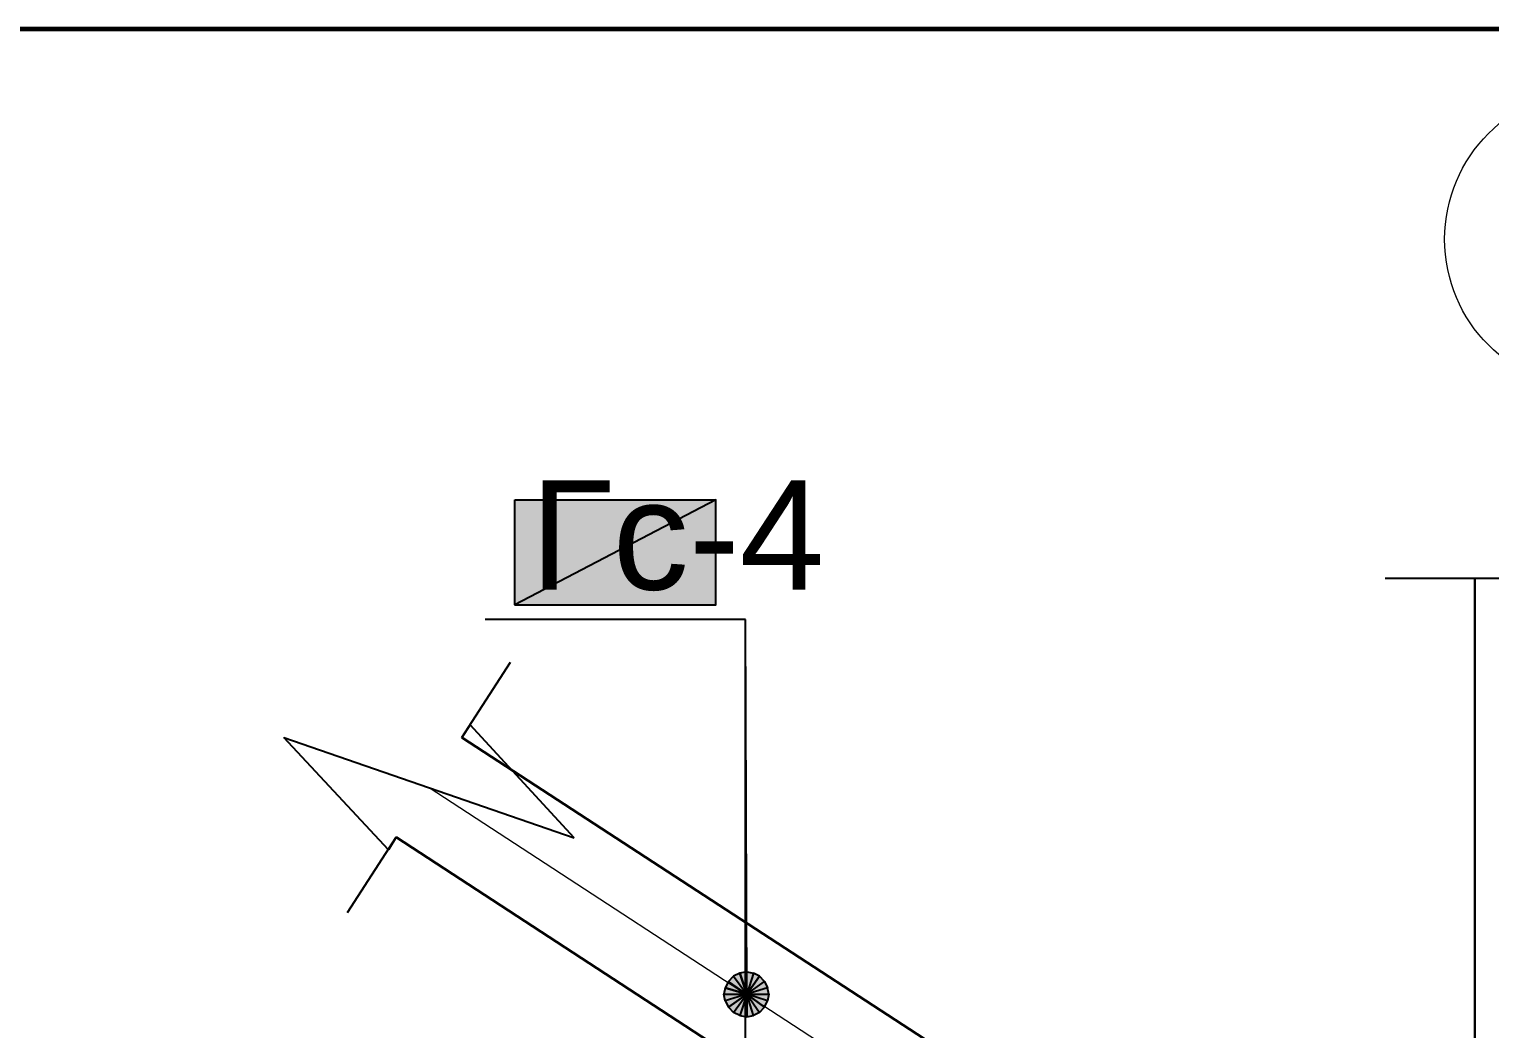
# Model space of a CAD drawing. Extents: x 8 to 21351, y 0 to 420.
# Drawn here: x 17316.9 to 17365.85, y 258.57 to 292.06 of the extents above; entities that cross this region are included whole.
import ezdxf

# ---------------------------------------------------------------- set-up
doc = ezdxf.new("R2010")
doc.units = 0
doc.styles.add('TEYPDFCAD_TEXT', font='arial.ttf')

msp = doc.modelspace()

# ---------------------------------------------------------------- hatches: boundary and pattern name
at = {"true_color": 0xffffff}
h = msp.add_hatch(color=0, dxfattribs=at)
h.paths.add_polyline_path([(17333.177, 276.288), (17339.908, 276.288), (17333.177, 272.775)])
h.paths.add_polyline_path([(17339.908, 276.288), (17333.177, 272.775), (17339.908, 272.775)])
h = msp.add_hatch(color=7)
h.paths.add_polyline_path([(17340.713, 260.435), (17340.501, 260.329), (17340.946, 259.736)])
h.paths.add_polyline_path([(17340.501, 260.329), (17340.946, 259.736), (17340.332, 260.159)])
h.paths.add_polyline_path([(17340.946, 259.736), (17340.332, 260.159), (17340.226, 259.948)])
h = msp.add_hatch(color=7)
h.paths.add_polyline_path([(17341.369, 260.329), (17341.178, 260.435), (17340.946, 259.736)])
h.paths.add_polyline_path([(17341.178, 260.435), (17340.946, 259.736), (17340.946, 260.477)])
h.paths.add_polyline_path([(17340.946, 259.736), (17340.946, 260.477), (17340.713, 260.435)])
h = msp.add_hatch(color=7)
h.paths.add_polyline_path([(17340.226, 259.948), (17340.184, 259.736), (17340.946, 259.736)])
h.paths.add_polyline_path([(17340.184, 259.736), (17340.946, 259.736), (17340.226, 259.503)])
h.paths.add_polyline_path([(17340.946, 259.736), (17340.226, 259.503), (17340.332, 259.292)])
h = msp.add_hatch(color=7)
h.paths.add_polyline_path([(17341.686, 259.736), (17341.644, 259.948), (17340.946, 259.736)])
h.paths.add_polyline_path([(17341.644, 259.948), (17340.946, 259.736), (17341.538, 260.159)])
h.paths.add_polyline_path([(17340.946, 259.736), (17341.538, 260.159), (17341.369, 260.329)])
h = msp.add_hatch(color=7)
h.paths.add_polyline_path([(17340.332, 259.292), (17340.501, 259.122), (17340.946, 259.736)])
h.paths.add_polyline_path([(17340.501, 259.122), (17340.946, 259.736), (17340.713, 259.017)])
h.paths.add_polyline_path([(17340.946, 259.736), (17340.713, 259.017), (17340.946, 258.974)])
h = msp.add_hatch(color=7)
h.paths.add_polyline_path([(17340.946, 258.974), (17341.178, 259.017), (17340.946, 259.736)])
h.paths.add_polyline_path([(17341.178, 259.017), (17340.946, 259.736), (17341.369, 259.122)])
h.paths.add_polyline_path([(17340.946, 259.736), (17341.369, 259.122), (17341.538, 259.292)])
h = msp.add_hatch(color=7)
h.paths.add_polyline_path([(17341.538, 259.292), (17341.644, 259.503), (17340.946, 259.736)])
h.paths.add_polyline_path([(17341.644, 259.503), (17340.946, 259.736), (17341.686, 259.736)])

# ---------------------------------------------------------------- linework, layer by layer
at = {"color": 7, "lineweight": 25}
for p, q in [((17362.345, 273.664), (17365.351, 273.664)), ((17365.351, 273.664), (17366.346, 273.664)), ((17340.903, 272.288), (17332.183, 272.288)), ((17340.903, 223.329), (17340.903, 272.288)), ((17340.946, 259.736), (17340.903, 272.288)), ((17331.399, 268.33), (17333.029, 270.849)), ((17331.675, 268.753), (17331.399, 268.33)), ((17335.167, 264.964), (17331.675, 268.753)), ((17328.944, 264.562), (17325.43, 268.33)), ((17325.43, 268.33), (17335.167, 264.964)), ((17327.568, 262.467), (17329.198, 264.985)), ((17329.198, 264.985), (17328.944, 264.562))]:
    msp.add_line(p, q, dxfattribs=at)
at = {"color": 7, "lineweight": 30}
for p, q in [((17365.351, 209.423), (17365.351, 273.664)), ((17331.399, 268.33), (17356.588, 251.926)), ((17329.198, 264.985), (17354.408, 248.56))]:
    msp.add_line(p, q, dxfattribs=at)
at = {"color": 0, "lineweight": 0, "true_color": 0xffffff}
msp.add_line((17333.177, 272.775), (17339.908, 272.775), dxfattribs=at)
at = {"color": 7, "lineweight": 9}
msp.add_line((17330.299, 266.658), (17368.864, 241.533), dxfattribs=at)
at = {"lineweight": 60}
msp.add_lwpolyline([(17307.185, 5.08), (17702.176, 5.08), (17702.176, 292.058), (17307.185, 292.058)], close=True, dxfattribs=at)
at = {"color": 0, "true_color": 0xffffff}
for points in [[(17333.177, 276.288), (17339.908, 276.288), (17333.177, 272.775)], [(17339.908, 276.288), (17333.177, 272.775), (17339.908, 272.775)]]:
    msp.add_lwpolyline(points, close=True, dxfattribs=at)
at = {"color": 7}
for points in [[(17340.713, 260.435), (17340.501, 260.329), (17340.946, 259.736)], [(17340.946, 259.736), (17340.946, 260.477), (17340.713, 260.435)], [(17341.178, 260.435), (17340.946, 259.736), (17340.946, 260.477)], [(17341.369, 260.329), (17341.178, 260.435), (17340.946, 259.736)], [(17340.226, 259.948), (17340.184, 259.736), (17340.946, 259.736)], [(17340.946, 259.736), (17340.332, 260.159), (17340.226, 259.948)], [(17340.501, 260.329), (17340.946, 259.736), (17340.332, 260.159)], [(17340.946, 259.736), (17341.538, 260.159), (17341.369, 260.329)], [(17341.644, 259.948), (17340.946, 259.736), (17341.538, 260.159)], [(17341.686, 259.736), (17341.644, 259.948), (17340.946, 259.736)], [(17340.184, 259.736), (17340.946, 259.736), (17340.226, 259.503)], [(17340.946, 259.736), (17340.226, 259.503), (17340.332, 259.292)], [(17340.332, 259.292), (17340.501, 259.122), (17340.946, 259.736)], [(17340.501, 259.122), (17340.946, 259.736), (17340.713, 259.017)], [(17340.946, 259.736), (17340.713, 259.017), (17340.946, 258.974)], [(17340.946, 258.974), (17341.178, 259.017), (17340.946, 259.736)], [(17341.178, 259.017), (17340.946, 259.736), (17341.369, 259.122)], [(17340.946, 259.736), (17341.369, 259.122), (17341.538, 259.292)], [(17341.538, 259.292), (17341.644, 259.503), (17340.946, 259.736)], [(17341.644, 259.503), (17340.946, 259.736), (17341.686, 259.736)]]:
    msp.add_lwpolyline(points, close=True, dxfattribs=at)
at = {"color": 7, "lineweight": 5}
msp.add_circle((17369.341, 285.02), 5.006, dxfattribs=at)

# ---------------------------------------------------------------- texts
at = {"color": 7, "style": 'TEYPDFCAD_TEXT'}
msp.add_text('Гс-4', height=3.6583, dxfattribs=at).set_placement((17333.685, 273.283))

doc.saveas('drawing.dxf')
